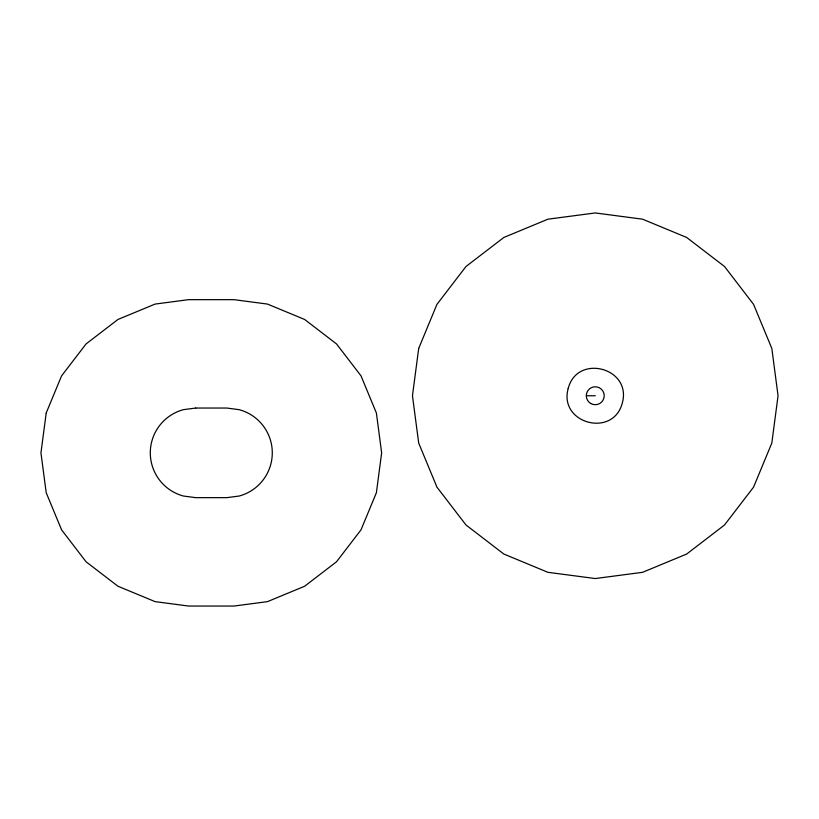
<?xml version="1.0" encoding="UTF-8"?>
<svg xmlns="http://www.w3.org/2000/svg" width="819" height="819" viewBox="0 0 819 819"><rect width="100%" height="100%" fill="white"/><g stroke="black" fill="none" stroke-linecap="round" stroke-linejoin="round"><path stroke-width="1.23" d="M586.599 395.751L595.259 395.751M46.202 412.991L40.95 452.856L46.202 492.721L61.589 529.862L86.067 561.773L117.967 586.25L155.108 601.637L188.626 606.05L233.958 606.05L267.475 601.637L304.627 586.25L336.527 561.773L361.005 529.862L376.392 492.721L381.644 452.856L376.392 412.991L361.005 375.839L336.527 343.939L304.627 319.461L267.475 304.074L233.958 299.662L188.626 299.662L155.108 304.074L117.967 319.461L86.067 343.939L61.589 375.839L46.202 412.991M418.693 348.433L412.459 395.751L418.693 443.059L436.947 487.151L466.001 524.999L503.859 554.053L547.942 572.317L595.259 578.542L642.567 572.317L686.65 554.053L724.508 524.999L753.562 487.151L771.826 443.059L778.05 395.751L771.826 348.433L753.562 304.351L724.508 266.492L686.65 237.449L642.567 219.185L595.259 212.95L547.942 219.185L503.859 237.449L466.001 266.492L436.947 304.351L418.693 348.433M568.191 388.493C558.415 423.546 613.267 438.237 622.317 402.999C632.094 367.956 577.241 353.255 568.191 388.493M195.731 408.046L183.405 409.674A44.707 44.707 0 0 0 183.405 496.027L195.731 497.655L226.853 497.655L239.179 496.027A44.707 44.707 0 0 0 239.179 409.674L226.853 408.046L195.731 408.046M590.775 403.511A8.968 8.968 0 0 0 604.217 395.751A8.968 8.968 0 0 0 590.775 387.981A8.968 8.968 0 0 0 590.775 403.511"/></g></svg>
